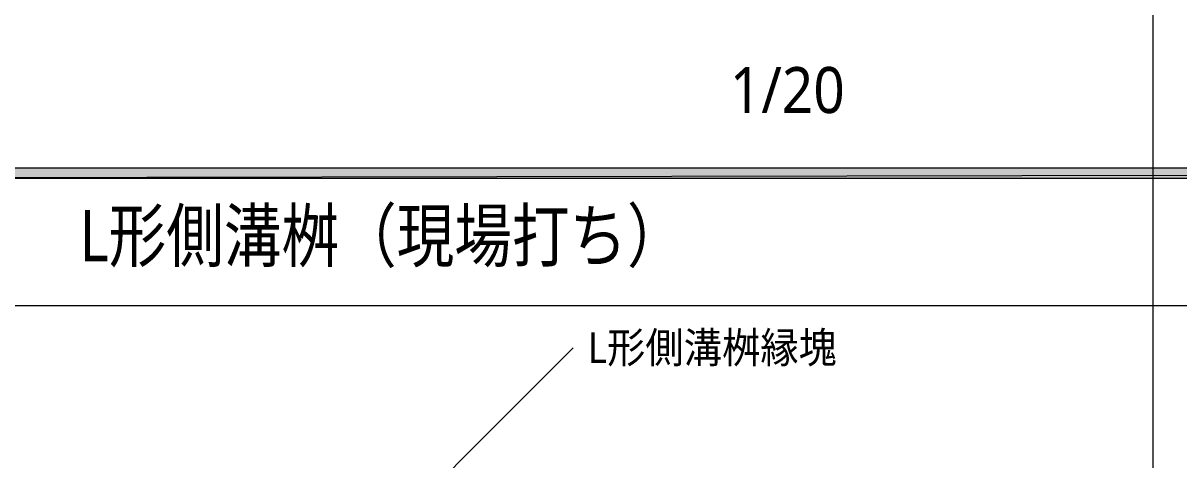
# Model space of a CAD drawing. Header units: millimetres. Extents: x 0 to 420, y 0 to 297.
# Drawn here: x 41.6 to 119.9, y 106.5 to 136.1 of the extents above; entities that cross this region are included whole.
import ezdxf
from ezdxf.enums import TextEntityAlignment as Align

# ---------------------------------------------------------------- set-up
doc = ezdxf.new("R2010")
doc.units = ezdxf.units.MM
doc.styles.add('kst32b', font='NotoSansJP-Variable.ttf')

msp = doc.modelspace()

# ---------------------------------------------------------------- hatches: boundary and pattern name
h = msp.add_hatch(color=7)
h.paths.add_polyline_path([(394.166, 125.645), (394.166, 126.344), (26.183, 125.645), (394.166, 125.645)])
h.paths.add_polyline_path([(394.166, 126.344), (26.183, 125.645), (26.183, 126.344), (394.166, 126.344)])

# ---------------------------------------------------------------- linework, layer by layer
at = {"lineweight": 13}
for points in [[(118.174, 285.983), (118.174, 45.995)], [(394.166, 116.988), (26.183, 116.988)], [(62.907, 98.171), (78.867, 114.131)]]:
    msp.add_lwpolyline(points, dxfattribs=at)
at = {"lineweight": 0}
for points in [[(394.166, 125.645), (394.166, 126.344), (26.183, 125.645)], [(394.166, 126.344), (26.183, 125.645), (26.183, 126.344)]]:
    msp.add_lwpolyline(points, close=True, dxfattribs=at)

# ---------------------------------------------------------------- texts
at = {"style": 'kst32b'}
for s, height, p, p2 in [('1/20', 3.1187, (89.493, 130.048), (97.289, 130.048)), ('L形側溝桝（現場打ち）', 3.49081, (45.403, 119.994), (86.428, 119.994)), ('L形側溝桝縁塊', 2.0791, (79.862, 113.115), (96.755, 113.115))]:
    msp.add_text(s, height=height, dxfattribs=at).set_placement(p, p2, align=Align.FIT)

doc.saveas('drawing.dxf')
